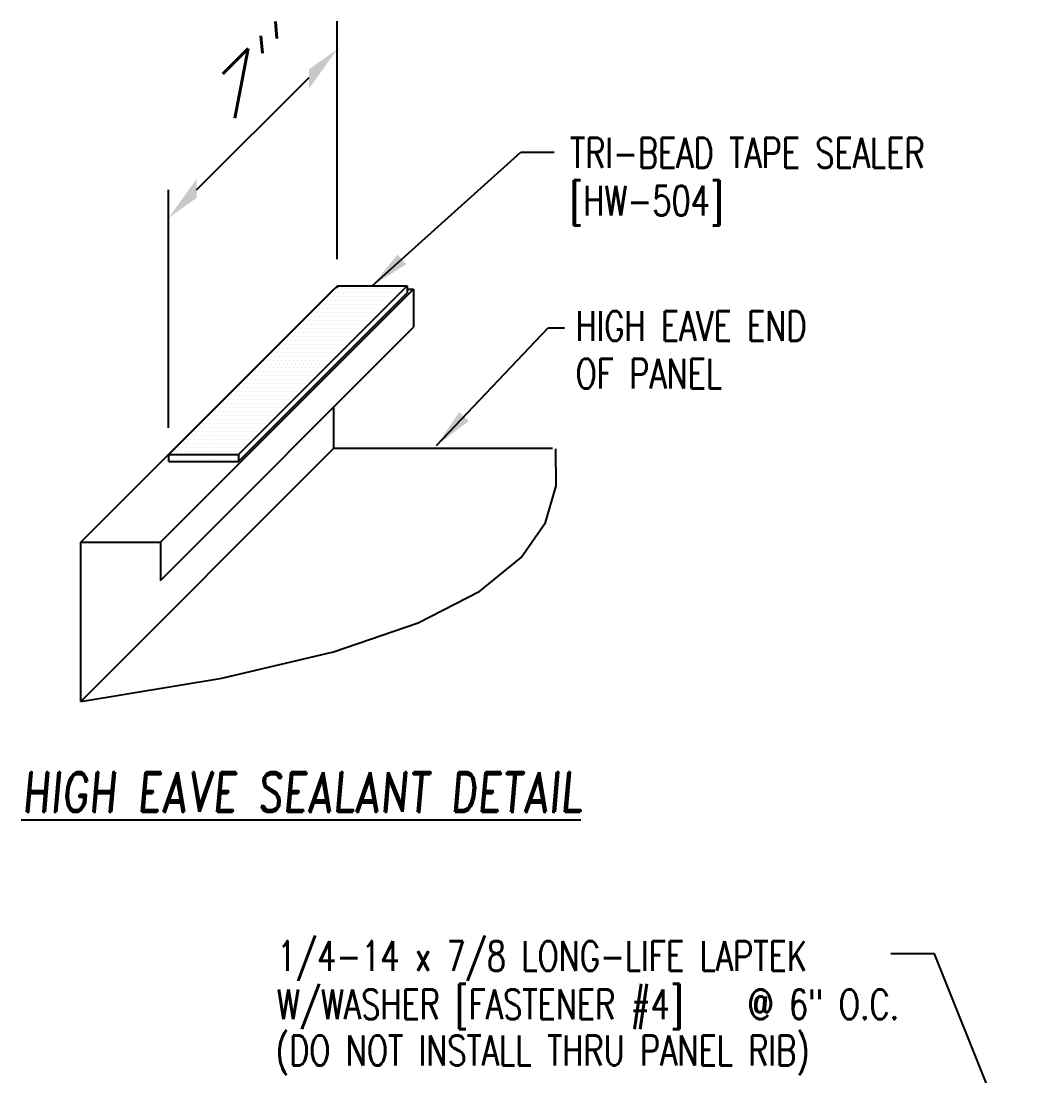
# Model space of a CAD drawing. Header units: inches. Extents: x 7.6 to 44.6, y 5.8 to 47.6.
# Drawn here: x 9.92 to 22.61, y 32.21 to 45.47 of the extents above; entities that cross this region are included whole.
import ezdxf

# ---------------------------------------------------------------- set-up
doc = ezdxf.new("R2010")
doc.units = ezdxf.units.IN
doc.header["$MEASUREMENT"] = 0
for name, color, linetype in [('DIM', 2, 'Continuous'), ('FASTENER', 9, 'Continuous'), ('LABEL', 6, 'Continuous'), ('PANEL', 11, 'Continuous'), ('TAPE', 8, 'Continuous'), ('TEXT', 2, 'Continuous')]:
    doc.layers.add(name, color=color, linetype=linetype)
doc.styles.add('ROMAND', font='romand', dxfattribs={"height": 0.075})
doc.styles.add('ROMANS', font='ROMANS.SHX', dxfattribs={"width": 0.75})
doc.styles.add('TEXT', font='SIMPLEX', dxfattribs={"width": 0.75, "height": 6})
doc.styles.add('TEXT1', font='ROMANS.shx', dxfattribs={"width": 0.75, "height": 0.375})
doc.dimstyles.new('DETAIL$7', dxfattribs={"dimscale": 4, "dimtxt": 6, "dimasz": 0.125, "dimexe": 0.0625, "dimexo": 0.125, "dimgap": 0.0625, "dimtad": 1, "dimdec": 5, "dimzin": 3, "dimdsep": 46, "dimlunit": 4, "dimtxsty": 'TEXT', "dimblk": 'ARCHTICK', "dimcen": 0.0625, "dimclrd": 7, "dimclre": 7, "dimclrt": 2, "dimadec": 0, "dimazin": 0, "dimtfac": 0.666667, "dimtdec": 5, "dimtmove": 0, "dimatfit": 3, "dimfxl": 0, "dimfrac": 2, "dimtolj": 1, "dimtzin": 3, "dimarcsym": 0})

# ---------------------------------------------------------------- blocks, each defined once
blk = doc.blocks.new('FD-F4')
at = {"layer": 'TEXT', "style": 'TEXT1', "width": 0.75}
for s, p in [('1/4-14 x 7/8 LONG-LIFE LAPTEK', (0.0047, -0.0408)), ('W/WASHER [FASTENER #4]', (0.0047, -0.1926))]:
    blk.add_text(s, height=0.09375, dxfattribs=at).set_placement(p)
blk.add_attdef('(QUANTITY)', (1.4847, -0.1926), '', height=0.0938, dxfattribs=at)
at = {"layer": 'TEXT', "style": 'TEXT1', "flags": 1}
for tag, p in [('Color', (0.0624, -0.4349)), ('Calc', (0.0624, -0.4349)), ('Opt1', (0.0624, -0.4349)), ('Opt2', (0.0624, -0.4349)), ('Opt3', (0.0624, -0.4349)), ('Description', (0.0624, -0.4349)), ('Multiple', (0.0624, -0.4349)), ('Part', (0.0624, -0.4349)), ('Spare1', (0.0624, -0.6224)), ('Spare2', (0.0624, -0.6224)), ('Spare3', (0.0624, -0.6224)), ('Spare4', (0.0624, -0.6224)), ('Spare5', (0.0624, -0.6224)), ('Spare6', (0.0624, -0.6224)), ('Spare7', (0.0624, -0.6224)), ('Spare8', (0.0624, -0.6224)), ('Spare9', (0.0624, -0.6224)), ('Spare10', (0.0624, -0.6224))]:
    blk.add_attdef(tag, p, '', height=0.0938, dxfattribs=at)
blk = doc.blocks.new('*X18')
at = {"color": 0}
for p, q in [((73.8, 86.5), (73.8, 86.5)), ((73.85, 86.5), (73.85, 86.5)), ((73.9, 86.5), (73.9, 86.5)), ((73.95, 86.5), (73.95, 86.5)), ((74, 86.5), (74, 86.5)), ((74.05, 86.5), (74.05, 86.5)), ((74.1, 86.5), (74.1, 86.5)), ((74.15, 86.5), (74.15, 86.5)), ((74.2, 86.5), (74.2, 86.5)), ((74.25, 86.5), (74.25, 86.5)), ((74.3, 86.5), (74.3, 86.5)), ((74.35, 86.5), (74.35, 86.5)), ((74.4, 86.5), (74.4, 86.5)), ((74.45, 86.5), (74.45, 86.5)), ((74.5, 86.5), (74.5, 86.5)), ((74.55, 86.5), (74.55, 86.5)), ((74.6, 86.5), (74.6, 86.5)), ((73.625, 86.35), (73.625, 86.35)), ((73.675, 86.35), (73.675, 86.35)), ((73.7, 86.4), (73.7, 86.4)), ((73.725, 86.45), (73.725, 86.45)), ((73.725, 86.35), (73.725, 86.35)), ((73.75, 86.4), (73.75, 86.4)), ((73.775, 86.45), (73.775, 86.45)), ((73.775, 86.35), (73.775, 86.35)), ((73.8, 86.4), (73.8, 86.4)), ((73.825, 86.45), (73.825, 86.45)), ((73.825, 86.35), (73.825, 86.35)), ((73.85, 86.4), (73.85, 86.4)), ((73.875, 86.45), (73.875, 86.45)), ((73.875, 86.35), (73.875, 86.35)), ((73.9, 86.4), (73.9, 86.4)), ((73.925, 86.45), (73.925, 86.45)), ((73.925, 86.35), (73.925, 86.35)), ((73.95, 86.4), (73.95, 86.4)), ((73.975, 86.45), (73.975, 86.45)), ((73.975, 86.35), (73.975, 86.35)), ((74, 86.4), (74, 86.4)), ((74.025, 86.45), (74.025, 86.45)), ((74.025, 86.35), (74.025, 86.35)), ((74.05, 86.4), (74.05, 86.4)), ((74.075, 86.45), (74.075, 86.45)), ((74.075, 86.35), (74.075, 86.35)), ((74.1, 86.4), (74.1, 86.4)), ((74.125, 86.45), (74.125, 86.45)), ((74.125, 86.35), (74.125, 86.35)), ((74.15, 86.4), (74.15, 86.4)), ((74.175, 86.45), (74.175, 86.45)), ((74.175, 86.35), (74.175, 86.35)), ((74.2, 86.4), (74.2, 86.4)), ((74.225, 86.45), (74.225, 86.45)), ((74.225, 86.35), (74.225, 86.35)), ((74.25, 86.4), (74.25, 86.4)), ((74.275, 86.45), (74.275, 86.45)), ((74.275, 86.35), (74.275, 86.35)), ((74.3, 86.4), (74.3, 86.4)), ((74.325, 86.45), (74.325, 86.45)), ((74.325, 86.35), (74.325, 86.35)), ((74.35, 86.4), (74.35, 86.4)), ((74.375, 86.45), (74.375, 86.45)), ((74.375, 86.35), (74.375, 86.35)), ((74.4, 86.4), (74.4, 86.4)), ((74.425, 86.45), (74.425, 86.45)), ((74.425, 86.35), (74.425, 86.35)), ((74.45, 86.4), (74.45, 86.4)), ((74.475, 86.45), (74.475, 86.45)), ((74.475, 86.35), (74.475, 86.35)), ((74.5, 86.4), (74.5, 86.4)), ((74.525, 86.45), (74.525, 86.45)), ((74.525, 86.35), (74.525, 86.35)), ((74.55, 86.4), (74.55, 86.4)), ((74.575, 86.45), (74.575, 86.45)), ((74.575, 86.35), (74.575, 86.35)), ((74.6, 86.4), (74.6, 86.4)), ((74.625, 86.45), (74.625, 86.45)), ((74.675, 86.45), (74.675, 86.45)), ((73.5, 86.2), (73.5, 86.2)), ((73.525, 86.25), (73.525, 86.25)), ((73.55, 86.2), (73.55, 86.2)), ((73.575, 86.25), (73.575, 86.25)), ((73.6, 86.3), (73.6, 86.3)), ((73.6, 86.2), (73.6, 86.2)), ((73.625, 86.25), (73.625, 86.25)), ((73.65, 86.3), (73.65, 86.3)), ((73.65, 86.2), (73.65, 86.2)), ((73.675, 86.25), (73.675, 86.25)), ((73.7, 86.3), (73.7, 86.3)), ((73.7, 86.2), (73.7, 86.2)), ((73.725, 86.25), (73.725, 86.25)), ((73.75, 86.3), (73.75, 86.3)), ((73.75, 86.2), (73.75, 86.2)), ((73.775, 86.25), (73.775, 86.25)), ((73.8, 86.3), (73.8, 86.3)), ((73.8, 86.2), (73.8, 86.2)), ((73.825, 86.25), (73.825, 86.25)), ((73.85, 86.3), (73.85, 86.3)), ((73.85, 86.2), (73.85, 86.2)), ((73.875, 86.25), (73.875, 86.25)), ((73.9, 86.3), (73.9, 86.3)), ((73.9, 86.2), (73.9, 86.2)), ((73.925, 86.25), (73.925, 86.25)), ((73.95, 86.3), (73.95, 86.3)), ((73.95, 86.2), (73.95, 86.2)), ((73.975, 86.25), (73.975, 86.25)), ((74, 86.3), (74, 86.3)), ((74, 86.2), (74, 86.2)), ((74.025, 86.25), (74.025, 86.25)), ((74.05, 86.3), (74.05, 86.3)), ((74.05, 86.2), (74.05, 86.2)), ((74.075, 86.25), (74.075, 86.25)), ((74.1, 86.3), (74.1, 86.3)), ((74.1, 86.2), (74.1, 86.2)), ((74.125, 86.25), (74.125, 86.25)), ((74.15, 86.3), (74.15, 86.3)), ((74.15, 86.2), (74.15, 86.2)), ((74.175, 86.25), (74.175, 86.25)), ((74.2, 86.3), (74.2, 86.3)), ((74.2, 86.2), (74.2, 86.2)), ((74.225, 86.25), (74.225, 86.25)), ((74.25, 86.3), (74.25, 86.3)), ((74.25, 86.2), (74.25, 86.2)), ((74.275, 86.25), (74.275, 86.25)), ((74.3, 86.3), (74.3, 86.3)), ((74.3, 86.2), (74.3, 86.2)), ((74.325, 86.25), (74.325, 86.25)), ((74.35, 86.3), (74.35, 86.3)), ((74.35, 86.2), (74.35, 86.2)), ((74.375, 86.25), (74.375, 86.25)), ((74.4, 86.3), (74.4, 86.3)), ((74.4, 86.2), (74.4, 86.2)), ((74.425, 86.25), (74.425, 86.25)), ((74.45, 86.3), (74.45, 86.3)), ((74.475, 86.25), (74.475, 86.25)), ((74.5, 86.3), (74.5, 86.3)), ((73.4, 86.1), (73.4, 86.1)), ((73.425, 86.15), (73.425, 86.15)), ((73.45, 86.1), (73.45, 86.1)), ((73.475, 86.15), (73.475, 86.15)), ((73.5, 86.1), (73.5, 86.1)), ((73.525, 86.15), (73.525, 86.15)), ((73.55, 86.1), (73.55, 86.1)), ((73.575, 86.15), (73.575, 86.15)), ((73.6, 86.1), (73.6, 86.1)), ((73.625, 86.15), (73.625, 86.15)), ((73.65, 86.1), (73.65, 86.1)), ((73.675, 86.15), (73.675, 86.15)), ((73.7, 86.1), (73.7, 86.1)), ((73.725, 86.15), (73.725, 86.15)), ((73.75, 86.1), (73.75, 86.1)), ((73.775, 86.15), (73.775, 86.15)), ((73.8, 86.1), (73.8, 86.1)), ((73.825, 86.15), (73.825, 86.15)), ((73.85, 86.1), (73.85, 86.1)), ((73.875, 86.15), (73.875, 86.15)), ((73.9, 86.1), (73.9, 86.1)), ((73.925, 86.15), (73.925, 86.15)), ((73.95, 86.1), (73.95, 86.1)), ((73.975, 86.15), (73.975, 86.15)), ((74, 86.1), (74, 86.1)), ((74.025, 86.15), (74.025, 86.15)), ((74.05, 86.1), (74.05, 86.1)), ((74.075, 86.15), (74.075, 86.15)), ((74.1, 86.1), (74.1, 86.1)), ((74.125, 86.15), (74.125, 86.15)), ((74.15, 86.1), (74.15, 86.1)), ((74.175, 86.15), (74.175, 86.15)), ((74.2, 86.1), (74.2, 86.1)), ((74.225, 86.15), (74.225, 86.15)), ((74.25, 86.1), (74.25, 86.1)), ((74.275, 86.15), (74.275, 86.15)), ((74.3, 86.1), (74.3, 86.1)), ((74.325, 86.15), (74.325, 86.15)), ((74.375, 86.15), (74.375, 86.15)), ((73.225, 85.95), (73.225, 85.95)), ((73.275, 85.95), (73.275, 85.95)), ((73.3, 86), (73.3, 86)), ((73.325, 86.05), (73.325, 86.05)), ((73.325, 85.95), (73.325, 85.95)), ((73.35, 86), (73.35, 86)), ((73.375, 86.05), (73.375, 86.05)), ((73.375, 85.95), (73.375, 85.95)), ((73.4, 86), (73.4, 86)), ((73.425, 86.05), (73.425, 86.05)), ((73.425, 85.95), (73.425, 85.95)), ((73.45, 86), (73.45, 86)), ((73.475, 86.05), (73.475, 86.05)), ((73.475, 85.95), (73.475, 85.95)), ((73.5, 86), (73.5, 86)), ((73.525, 86.05), (73.525, 86.05)), ((73.525, 85.95), (73.525, 85.95)), ((73.55, 86), (73.55, 86)), ((73.575, 86.05), (73.575, 86.05)), ((73.575, 85.95), (73.575, 85.95)), ((73.6, 86), (73.6, 86)), ((73.625, 86.05), (73.625, 86.05)), ((73.625, 85.95), (73.625, 85.95)), ((73.65, 86), (73.65, 86)), ((73.675, 86.05), (73.675, 86.05)), ((73.675, 85.95), (73.675, 85.95)), ((73.7, 86), (73.7, 86)), ((73.725, 86.05), (73.725, 86.05)), ((73.725, 85.95), (73.725, 85.95)), ((73.75, 86), (73.75, 86)), ((73.775, 86.05), (73.775, 86.05)), ((73.775, 85.95), (73.775, 85.95)), ((73.8, 86), (73.8, 86)), ((73.825, 86.05), (73.825, 86.05)), ((73.825, 85.95), (73.825, 85.95)), ((73.85, 86), (73.85, 86)), ((73.875, 86.05), (73.875, 86.05)), ((73.875, 85.95), (73.875, 85.95)), ((73.9, 86), (73.9, 86)), ((73.925, 86.05), (73.925, 86.05)), ((73.925, 85.95), (73.925, 85.95)), ((73.95, 86), (73.95, 86)), ((73.975, 86.05), (73.975, 86.05)), ((73.975, 85.95), (73.975, 85.95)), ((74, 86), (74, 86)), ((74.025, 86.05), (74.025, 86.05)), ((74.025, 85.95), (74.025, 85.95)), ((74.05, 86), (74.05, 86)), ((74.075, 86.05), (74.075, 86.05)), ((74.075, 85.95), (74.075, 85.95)), ((74.1, 86), (74.1, 86)), ((74.125, 86.05), (74.125, 86.05)), ((74.125, 85.95), (74.125, 85.95)), ((74.15, 86), (74.15, 86)), ((74.175, 86.05), (74.175, 86.05)), ((74.175, 85.95), (74.175, 85.95)), ((74.2, 86), (74.2, 86)), ((74.225, 86.05), (74.225, 86.05)), ((74.275, 86.05), (74.275, 86.05)), ((73.1, 85.8), (73.1, 85.8)), ((73.125, 85.85), (73.125, 85.85)), ((73.15, 85.8), (73.15, 85.8)), ((73.175, 85.85), (73.175, 85.85)), ((73.2, 85.9), (73.2, 85.9)), ((73.2, 85.8), (73.2, 85.8)), ((73.225, 85.85), (73.225, 85.85)), ((73.25, 85.9), (73.25, 85.9)), ((73.25, 85.8), (73.25, 85.8)), ((73.275, 85.85), (73.275, 85.85)), ((73.3, 85.9), (73.3, 85.9)), ((73.3, 85.8), (73.3, 85.8)), ((73.325, 85.85), (73.325, 85.85)), ((73.35, 85.9), (73.35, 85.9)), ((73.35, 85.8), (73.35, 85.8)), ((73.375, 85.85), (73.375, 85.85)), ((73.4, 85.9), (73.4, 85.9)), ((73.4, 85.8), (73.4, 85.8)), ((73.425, 85.85), (73.425, 85.85)), ((73.45, 85.9), (73.45, 85.9)), ((73.45, 85.8), (73.45, 85.8)), ((73.475, 85.85), (73.475, 85.85)), ((73.5, 85.9), (73.5, 85.9)), ((73.5, 85.8), (73.5, 85.8)), ((73.525, 85.85), (73.525, 85.85)), ((73.55, 85.9), (73.55, 85.9)), ((73.55, 85.8), (73.55, 85.8)), ((73.575, 85.85), (73.575, 85.85)), ((73.6, 85.9), (73.6, 85.9)), ((73.6, 85.8), (73.6, 85.8)), ((73.625, 85.85), (73.625, 85.85)), ((73.65, 85.9), (73.65, 85.9)), ((73.65, 85.8), (73.65, 85.8)), ((73.675, 85.85), (73.675, 85.85)), ((73.7, 85.9), (73.7, 85.9)), ((73.7, 85.8), (73.7, 85.8)), ((73.725, 85.85), (73.725, 85.85)), ((73.75, 85.9), (73.75, 85.9)), ((73.75, 85.8), (73.75, 85.8)), ((73.775, 85.85), (73.775, 85.85)), ((73.8, 85.9), (73.8, 85.9)), ((73.8, 85.8), (73.8, 85.8)), ((73.825, 85.85), (73.825, 85.85)), ((73.85, 85.9), (73.85, 85.9)), ((73.85, 85.8), (73.85, 85.8)), ((73.875, 85.85), (73.875, 85.85)), ((73.9, 85.9), (73.9, 85.9)), ((73.9, 85.8), (73.9, 85.8)), ((73.925, 85.85), (73.925, 85.85)), ((73.95, 85.9), (73.95, 85.9)), ((73.95, 85.8), (73.95, 85.8)), ((73.975, 85.85), (73.975, 85.85)), ((74, 85.9), (74, 85.9)), ((74, 85.8), (74, 85.8)), ((74.025, 85.85), (74.025, 85.85)), ((74.05, 85.9), (74.05, 85.9)), ((74.075, 85.85), (74.075, 85.85)), ((74.1, 85.9), (74.1, 85.9)), ((73, 85.7), (73, 85.7)), ((73.025, 85.75), (73.025, 85.75)), ((73.05, 85.7), (73.05, 85.7)), ((73.075, 85.75), (73.075, 85.75)), ((73.1, 85.7), (73.1, 85.7)), ((73.125, 85.75), (73.125, 85.75)), ((73.15, 85.7), (73.15, 85.7)), ((73.175, 85.75), (73.175, 85.75)), ((73.2, 85.7), (73.2, 85.7)), ((73.225, 85.75), (73.225, 85.75)), ((73.25, 85.7), (73.25, 85.7)), ((73.275, 85.75), (73.275, 85.75)), ((73.3, 85.7), (73.3, 85.7)), ((73.325, 85.75), (73.325, 85.75)), ((73.35, 85.7), (73.35, 85.7)), ((73.375, 85.75), (73.375, 85.75)), ((73.4, 85.7), (73.4, 85.7)), ((73.425, 85.75), (73.425, 85.75)), ((73.45, 85.7), (73.45, 85.7)), ((73.475, 85.75), (73.475, 85.75)), ((73.5, 85.7), (73.5, 85.7)), ((73.525, 85.75), (73.525, 85.75)), ((73.55, 85.7), (73.55, 85.7)), ((73.575, 85.75), (73.575, 85.75)), ((73.6, 85.7), (73.6, 85.7)), ((73.625, 85.75), (73.625, 85.75)), ((73.65, 85.7), (73.65, 85.7)), ((73.675, 85.75), (73.675, 85.75)), ((73.7, 85.7), (73.7, 85.7)), ((73.725, 85.75), (73.725, 85.75)), ((73.75, 85.7), (73.75, 85.7)), ((73.775, 85.75), (73.775, 85.75)), ((73.8, 85.7), (73.8, 85.7)), ((73.825, 85.75), (73.825, 85.75)), ((73.85, 85.7), (73.85, 85.7)), ((73.875, 85.75), (73.875, 85.75)), ((73.9, 85.7), (73.9, 85.7)), ((73.925, 85.75), (73.925, 85.75)), ((73.975, 85.75), (73.975, 85.75)), ((72.825, 85.55), (72.825, 85.55)), ((72.875, 85.55), (72.875, 85.55)), ((72.9, 85.6), (72.9, 85.6)), ((72.925, 85.65), (72.925, 85.65)), ((72.925, 85.55), (72.925, 85.55)), ((72.95, 85.6), (72.95, 85.6)), ((72.975, 85.65), (72.975, 85.65)), ((72.975, 85.55), (72.975, 85.55)), ((73, 85.6), (73, 85.6)), ((73.025, 85.65), (73.025, 85.65)), ((73.025, 85.55), (73.025, 85.55)), ((73.05, 85.6), (73.05, 85.6)), ((73.075, 85.65), (73.075, 85.65)), ((73.075, 85.55), (73.075, 85.55)), ((73.1, 85.6), (73.1, 85.6)), ((73.125, 85.65), (73.125, 85.65)), ((73.125, 85.55), (73.125, 85.55)), ((73.15, 85.6), (73.15, 85.6)), ((73.175, 85.65), (73.175, 85.65)), ((73.175, 85.55), (73.175, 85.55)), ((73.2, 85.6), (73.2, 85.6)), ((73.225, 85.65), (73.225, 85.65)), ((73.225, 85.55), (73.225, 85.55)), ((73.25, 85.6), (73.25, 85.6)), ((73.275, 85.65), (73.275, 85.65)), ((73.275, 85.55), (73.275, 85.55)), ((73.3, 85.6), (73.3, 85.6)), ((73.325, 85.65), (73.325, 85.65)), ((73.325, 85.55), (73.325, 85.55)), ((73.35, 85.6), (73.35, 85.6)), ((73.375, 85.65), (73.375, 85.65)), ((73.375, 85.55), (73.375, 85.55)), ((73.4, 85.6), (73.4, 85.6)), ((73.425, 85.65), (73.425, 85.65)), ((73.425, 85.55), (73.425, 85.55)), ((73.45, 85.6), (73.45, 85.6)), ((73.475, 85.65), (73.475, 85.65)), ((73.475, 85.55), (73.475, 85.55)), ((73.5, 85.6), (73.5, 85.6)), ((73.525, 85.65), (73.525, 85.65)), ((73.525, 85.55), (73.525, 85.55)), ((73.55, 85.6), (73.55, 85.6)), ((73.575, 85.65), (73.575, 85.65)), ((73.575, 85.55), (73.575, 85.55)), ((73.6, 85.6), (73.6, 85.6)), ((73.625, 85.65), (73.625, 85.65)), ((73.625, 85.55), (73.625, 85.55)), ((73.65, 85.6), (73.65, 85.6)), ((73.675, 85.65), (73.675, 85.65)), ((73.675, 85.55), (73.675, 85.55)), ((73.7, 85.6), (73.7, 85.6)), ((73.725, 85.65), (73.725, 85.65)), ((73.725, 85.55), (73.725, 85.55)), ((73.75, 85.6), (73.75, 85.6)), ((73.775, 85.65), (73.775, 85.65)), ((73.775, 85.55), (73.775, 85.55)), ((73.8, 85.6), (73.8, 85.6)), ((73.825, 85.65), (73.825, 85.65)), ((73.875, 85.65), (73.875, 85.65)), ((72.7, 85.4), (72.7, 85.4)), ((72.725, 85.45), (72.725, 85.45)), ((72.75, 85.4), (72.75, 85.4)), ((72.775, 85.45), (72.775, 85.45)), ((72.8, 85.5), (72.8, 85.5)), ((72.8, 85.4), (72.8, 85.4)), ((72.825, 85.45), (72.825, 85.45)), ((72.85, 85.5), (72.85, 85.5)), ((72.85, 85.4), (72.85, 85.4)), ((72.875, 85.45), (72.875, 85.45)), ((72.9, 85.5), (72.9, 85.5)), ((72.9, 85.4), (72.9, 85.4)), ((72.925, 85.45), (72.925, 85.45)), ((72.95, 85.5), (72.95, 85.5)), ((72.95, 85.4), (72.95, 85.4)), ((72.975, 85.45), (72.975, 85.45)), ((73, 85.5), (73, 85.5)), ((73, 85.4), (73, 85.4)), ((73.025, 85.45), (73.025, 85.45)), ((73.05, 85.5), (73.05, 85.5)), ((73.05, 85.4), (73.05, 85.4)), ((73.075, 85.45), (73.075, 85.45)), ((73.1, 85.5), (73.1, 85.5)), ((73.1, 85.4), (73.1, 85.4)), ((73.125, 85.45), (73.125, 85.45)), ((73.15, 85.5), (73.15, 85.5)), ((73.15, 85.4), (73.15, 85.4)), ((73.175, 85.45), (73.175, 85.45)), ((73.2, 85.5), (73.2, 85.5)), ((73.2, 85.4), (73.2, 85.4)), ((73.225, 85.45), (73.225, 85.45)), ((73.25, 85.5), (73.25, 85.5)), ((73.25, 85.4), (73.25, 85.4)), ((73.275, 85.45), (73.275, 85.45)), ((73.3, 85.5), (73.3, 85.5)), ((73.3, 85.4), (73.3, 85.4)), ((73.325, 85.45), (73.325, 85.45)), ((73.35, 85.5), (73.35, 85.5)), ((73.35, 85.4), (73.35, 85.4)), ((73.375, 85.45), (73.375, 85.45)), ((73.4, 85.5), (73.4, 85.5)), ((73.4, 85.4), (73.4, 85.4)), ((73.425, 85.45), (73.425, 85.45)), ((73.45, 85.5), (73.45, 85.5)), ((73.45, 85.4), (73.45, 85.4)), ((73.475, 85.45), (73.475, 85.45)), ((73.5, 85.5), (73.5, 85.5)), ((73.5, 85.4), (73.5, 85.4)), ((73.525, 85.45), (73.525, 85.45)), ((73.55, 85.5), (73.55, 85.5)), ((73.55, 85.4), (73.55, 85.4)), ((73.575, 85.45), (73.575, 85.45)), ((73.6, 85.5), (73.6, 85.5)), ((73.6, 85.4), (73.6, 85.4)), ((73.625, 85.45), (73.625, 85.45)), ((73.65, 85.5), (73.65, 85.5)), ((73.675, 85.45), (73.675, 85.45)), ((73.7, 85.5), (73.7, 85.5)), ((72.6, 85.3), (72.6, 85.3)), ((72.625, 85.35), (72.625, 85.35)), ((72.65, 85.3), (72.65, 85.3)), ((72.675, 85.35), (72.675, 85.35)), ((72.7, 85.3), (72.7, 85.3)), ((72.725, 85.35), (72.725, 85.35)), ((72.75, 85.3), (72.75, 85.3)), ((72.775, 85.35), (72.775, 85.35)), ((72.8, 85.3), (72.8, 85.3)), ((72.825, 85.35), (72.825, 85.35)), ((72.85, 85.3), (72.85, 85.3)), ((72.875, 85.35), (72.875, 85.35)), ((72.9, 85.3), (72.9, 85.3)), ((72.925, 85.35), (72.925, 85.35)), ((72.95, 85.3), (72.95, 85.3)), ((72.975, 85.35), (72.975, 85.35)), ((73, 85.3), (73, 85.3)), ((73.025, 85.35), (73.025, 85.35)), ((73.05, 85.3), (73.05, 85.3)), ((73.075, 85.35), (73.075, 85.35)), ((73.1, 85.3), (73.1, 85.3)), ((73.125, 85.35), (73.125, 85.35)), ((73.15, 85.3), (73.15, 85.3)), ((73.175, 85.35), (73.175, 85.35)), ((73.2, 85.3), (73.2, 85.3)), ((73.225, 85.35), (73.225, 85.35)), ((73.25, 85.3), (73.25, 85.3)), ((73.275, 85.35), (73.275, 85.35)), ((73.3, 85.3), (73.3, 85.3)), ((73.325, 85.35), (73.325, 85.35)), ((73.35, 85.3), (73.35, 85.3)), ((73.375, 85.35), (73.375, 85.35)), ((73.4, 85.3), (73.4, 85.3)), ((73.425, 85.35), (73.425, 85.35)), ((73.45, 85.3), (73.45, 85.3)), ((73.475, 85.35), (73.475, 85.35)), ((73.5, 85.3), (73.5, 85.3)), ((73.525, 85.35), (73.525, 85.35)), ((73.575, 85.35), (73.575, 85.35)), ((72.425, 85.15), (72.425, 85.15)), ((72.475, 85.15), (72.475, 85.15)), ((72.5, 85.2), (72.5, 85.2)), ((72.525, 85.25), (72.525, 85.25)), ((72.525, 85.15), (72.525, 85.15)), ((72.55, 85.2), (72.55, 85.2)), ((72.575, 85.25), (72.575, 85.25)), ((72.575, 85.15), (72.575, 85.15)), ((72.6, 85.2), (72.6, 85.2)), ((72.625, 85.25), (72.625, 85.25)), ((72.625, 85.15), (72.625, 85.15)), ((72.65, 85.2), (72.65, 85.2)), ((72.675, 85.25), (72.675, 85.25)), ((72.675, 85.15), (72.675, 85.15)), ((72.7, 85.2), (72.7, 85.2)), ((72.725, 85.25), (72.725, 85.25)), ((72.725, 85.15), (72.725, 85.15)), ((72.75, 85.2), (72.75, 85.2)), ((72.775, 85.25), (72.775, 85.25)), ((72.775, 85.15), (72.775, 85.15)), ((72.8, 85.2), (72.8, 85.2)), ((72.825, 85.25), (72.825, 85.25)), ((72.825, 85.15), (72.825, 85.15)), ((72.85, 85.2), (72.85, 85.2)), ((72.875, 85.25), (72.875, 85.25)), ((72.875, 85.15), (72.875, 85.15)), ((72.9, 85.2), (72.9, 85.2)), ((72.925, 85.25), (72.925, 85.25)), ((72.925, 85.15), (72.925, 85.15)), ((72.95, 85.2), (72.95, 85.2)), ((72.975, 85.25), (72.975, 85.25)), ((72.975, 85.15), (72.975, 85.15)), ((73, 85.2), (73, 85.2)), ((73.025, 85.25), (73.025, 85.25)), ((73.025, 85.15), (73.025, 85.15)), ((73.05, 85.2), (73.05, 85.2)), ((73.075, 85.25), (73.075, 85.25)), ((73.075, 85.15), (73.075, 85.15)), ((73.1, 85.2), (73.1, 85.2)), ((73.125, 85.25), (73.125, 85.25)), ((73.125, 85.15), (73.125, 85.15)), ((73.15, 85.2), (73.15, 85.2)), ((73.175, 85.25), (73.175, 85.25)), ((73.175, 85.15), (73.175, 85.15)), ((73.2, 85.2), (73.2, 85.2)), ((73.225, 85.25), (73.225, 85.25)), ((73.225, 85.15), (73.225, 85.15)), ((73.25, 85.2), (73.25, 85.2)), ((73.275, 85.25), (73.275, 85.25)), ((73.275, 85.15), (73.275, 85.15)), ((73.3, 85.2), (73.3, 85.2)), ((73.325, 85.25), (73.325, 85.25)), ((73.325, 85.15), (73.325, 85.15)), ((73.35, 85.2), (73.35, 85.2)), ((73.375, 85.25), (73.375, 85.25)), ((73.375, 85.15), (73.375, 85.15)), ((73.4, 85.2), (73.4, 85.2)), ((73.425, 85.25), (73.425, 85.25)), ((73.475, 85.25), (73.475, 85.25)), ((72.325, 85.05), (72.325, 85.05)), ((72.375, 85.05), (72.375, 85.05)), ((72.4, 85.1), (72.4, 85.1)), ((72.425, 85.05), (72.425, 85.05)), ((72.45, 85.1), (72.45, 85.1)), ((72.475, 85.05), (72.475, 85.05)), ((72.5, 85.1), (72.5, 85.1)), ((72.525, 85.05), (72.525, 85.05)), ((72.55, 85.1), (72.55, 85.1)), ((72.575, 85.05), (72.575, 85.05)), ((72.6, 85.1), (72.6, 85.1)), ((72.625, 85.05), (72.625, 85.05)), ((72.65, 85.1), (72.65, 85.1)), ((72.675, 85.05), (72.675, 85.05)), ((72.7, 85.1), (72.7, 85.1)), ((72.725, 85.05), (72.725, 85.05)), ((72.75, 85.1), (72.75, 85.1)), ((72.775, 85.05), (72.775, 85.05)), ((72.8, 85.1), (72.8, 85.1)), ((72.825, 85.05), (72.825, 85.05)), ((72.85, 85.1), (72.85, 85.1)), ((72.875, 85.05), (72.875, 85.05)), ((72.9, 85.1), (72.9, 85.1)), ((72.925, 85.05), (72.925, 85.05)), ((72.95, 85.1), (72.95, 85.1)), ((72.975, 85.05), (72.975, 85.05)), ((73, 85.1), (73, 85.1)), ((73.025, 85.05), (73.025, 85.05)), ((73.05, 85.1), (73.05, 85.1)), ((73.075, 85.05), (73.075, 85.05)), ((73.1, 85.1), (73.1, 85.1)), ((73.125, 85.05), (73.125, 85.05)), ((73.15, 85.1), (73.15, 85.1)), ((73.175, 85.05), (73.175, 85.05)), ((73.2, 85.1), (73.2, 85.1)), ((73.225, 85.05), (73.225, 85.05)), ((73.25, 85.1), (73.25, 85.1)), ((73.275, 85.05), (73.275, 85.05)), ((73.3, 85.1), (73.3, 85.1)), ((72.2, 84.9), (72.2, 84.9)), ((72.225, 84.95), (72.225, 84.95)), ((72.25, 84.9), (72.25, 84.9)), ((72.275, 84.95), (72.275, 84.95)), ((72.3, 85), (72.3, 85)), ((72.3, 84.9), (72.3, 84.9)), ((72.325, 84.95), (72.325, 84.95)), ((72.35, 85), (72.35, 85)), ((72.35, 84.9), (72.35, 84.9)), ((72.375, 84.95), (72.375, 84.95)), ((72.4, 85), (72.4, 85)), ((72.4, 84.9), (72.4, 84.9)), ((72.425, 84.95), (72.425, 84.95)), ((72.45, 85), (72.45, 85)), ((72.45, 84.9), (72.45, 84.9)), ((72.475, 84.95), (72.475, 84.95)), ((72.5, 85), (72.5, 85)), ((72.5, 84.9), (72.5, 84.9)), ((72.525, 84.95), (72.525, 84.95)), ((72.55, 85), (72.55, 85)), ((72.55, 84.9), (72.55, 84.9)), ((72.575, 84.95), (72.575, 84.95)), ((72.6, 85), (72.6, 85)), ((72.6, 84.9), (72.6, 84.9)), ((72.625, 84.95), (72.625, 84.95)), ((72.65, 85), (72.65, 85)), ((72.65, 84.9), (72.65, 84.9)), ((72.675, 84.95), (72.675, 84.95)), ((72.7, 85), (72.7, 85)), ((72.7, 84.9), (72.7, 84.9)), ((72.725, 84.95), (72.725, 84.95)), ((72.75, 85), (72.75, 85)), ((72.75, 84.9), (72.75, 84.9)), ((72.775, 84.95), (72.775, 84.95)), ((72.8, 85), (72.8, 85)), ((72.8, 84.9), (72.8, 84.9)), ((72.825, 84.95), (72.825, 84.95)), ((72.85, 85), (72.85, 85)), ((72.85, 84.9), (72.85, 84.9)), ((72.875, 84.95), (72.875, 84.95)), ((72.9, 85), (72.9, 85)), ((72.9, 84.9), (72.9, 84.9)), ((72.925, 84.95), (72.925, 84.95)), ((72.95, 85), (72.95, 85)), ((72.95, 84.9), (72.95, 84.9)), ((72.975, 84.95), (72.975, 84.95)), ((73, 85), (73, 85)), ((73, 84.9), (73, 84.9)), ((73.025, 84.95), (73.025, 84.95)), ((73.05, 85), (73.05, 85)), ((73.05, 84.9), (73.05, 84.9)), ((73.075, 84.95), (73.075, 84.95)), ((73.1, 85), (73.1, 85)), ((73.1, 84.9), (73.1, 84.9)), ((73.125, 84.95), (73.125, 84.95)), ((73.15, 85), (73.15, 85)), ((73.175, 84.95), (73.175, 84.95)), ((73.2, 85), (73.2, 85)), ((72.025, 84.75), (72.025, 84.75)), ((72.075, 84.75), (72.075, 84.75)), ((72.1, 84.8), (72.1, 84.8)), ((72.125, 84.85), (72.125, 84.85)), ((72.125, 84.75), (72.125, 84.75)), ((72.15, 84.8), (72.15, 84.8)), ((72.175, 84.85), (72.175, 84.85)), ((72.175, 84.75), (72.175, 84.75)), ((72.2, 84.8), (72.2, 84.8)), ((72.225, 84.85), (72.225, 84.85)), ((72.225, 84.75), (72.225, 84.75)), ((72.25, 84.8), (72.25, 84.8)), ((72.275, 84.85), (72.275, 84.85)), ((72.275, 84.75), (72.275, 84.75)), ((72.3, 84.8), (72.3, 84.8)), ((72.325, 84.85), (72.325, 84.85)), ((72.325, 84.75), (72.325, 84.75)), ((72.35, 84.8), (72.35, 84.8)), ((72.375, 84.85), (72.375, 84.85)), ((72.375, 84.75), (72.375, 84.75)), ((72.4, 84.8), (72.4, 84.8)), ((72.425, 84.85), (72.425, 84.85)), ((72.425, 84.75), (72.425, 84.75)), ((72.45, 84.8), (72.45, 84.8)), ((72.475, 84.85), (72.475, 84.85)), ((72.475, 84.75), (72.475, 84.75)), ((72.5, 84.8), (72.5, 84.8)), ((72.525, 84.85), (72.525, 84.85)), ((72.525, 84.75), (72.525, 84.75)), ((72.55, 84.8), (72.55, 84.8)), ((72.575, 84.85), (72.575, 84.85)), ((72.575, 84.75), (72.575, 84.75)), ((72.6, 84.8), (72.6, 84.8)), ((72.625, 84.85), (72.625, 84.85)), ((72.625, 84.75), (72.625, 84.75)), ((72.65, 84.8), (72.65, 84.8)), ((72.675, 84.85), (72.675, 84.85)), ((72.675, 84.75), (72.675, 84.75)), ((72.7, 84.8), (72.7, 84.8)), ((72.725, 84.85), (72.725, 84.85)), ((72.725, 84.75), (72.725, 84.75)), ((72.75, 84.8), (72.75, 84.8)), ((72.775, 84.85), (72.775, 84.85)), ((72.775, 84.75), (72.775, 84.75)), ((72.8, 84.8), (72.8, 84.8)), ((72.825, 84.85), (72.825, 84.85)), ((72.825, 84.75), (72.825, 84.75)), ((72.85, 84.8), (72.85, 84.8)), ((72.875, 84.85), (72.875, 84.85)), ((72.875, 84.75), (72.875, 84.75)), ((72.9, 84.8), (72.9, 84.8)), ((72.925, 84.85), (72.925, 84.85)), ((72.925, 84.75), (72.925, 84.75)), ((72.95, 84.8), (72.95, 84.8)), ((72.975, 84.85), (72.975, 84.85)), ((72.975, 84.75), (72.975, 84.75)), ((73, 84.8), (73, 84.8)), ((73.025, 84.85), (73.025, 84.85)), ((73.075, 84.85), (73.075, 84.85)), ((71.925, 84.65), (71.925, 84.65)), ((71.975, 84.65), (71.975, 84.65)), ((72, 84.7), (72, 84.7)), ((72.025, 84.65), (72.025, 84.65)), ((72.05, 84.7), (72.05, 84.7)), ((72.075, 84.65), (72.075, 84.65)), ((72.1, 84.7), (72.1, 84.7)), ((72.125, 84.65), (72.125, 84.65)), ((72.15, 84.7), (72.15, 84.7)), ((72.175, 84.65), (72.175, 84.65)), ((72.2, 84.7), (72.2, 84.7)), ((72.225, 84.65), (72.225, 84.65)), ((72.25, 84.7), (72.25, 84.7)), ((72.275, 84.65), (72.275, 84.65)), ((72.3, 84.7), (72.3, 84.7)), ((72.325, 84.65), (72.325, 84.65)), ((72.35, 84.7), (72.35, 84.7)), ((72.375, 84.65), (72.375, 84.65)), ((72.4, 84.7), (72.4, 84.7)), ((72.425, 84.65), (72.425, 84.65)), ((72.45, 84.7), (72.45, 84.7)), ((72.475, 84.65), (72.475, 84.65)), ((72.5, 84.7), (72.5, 84.7)), ((72.525, 84.65), (72.525, 84.65)), ((72.55, 84.7), (72.55, 84.7)), ((72.575, 84.65), (72.575, 84.65)), ((72.6, 84.7), (72.6, 84.7)), ((72.625, 84.65), (72.625, 84.65)), ((72.65, 84.7), (72.65, 84.7)), ((72.675, 84.65), (72.675, 84.65)), ((72.7, 84.7), (72.7, 84.7)), ((72.725, 84.65), (72.725, 84.65)), ((72.75, 84.7), (72.75, 84.7)), ((72.775, 84.65), (72.775, 84.65)), ((72.8, 84.7), (72.8, 84.7)), ((72.825, 84.65), (72.825, 84.65)), ((72.85, 84.7), (72.85, 84.7)), ((72.875, 84.65), (72.875, 84.65)), ((72.9, 84.7), (72.9, 84.7)), ((71.8, 84.5), (71.8, 84.5)), ((71.825, 84.55), (71.825, 84.55)), ((71.85, 84.5), (71.85, 84.5)), ((71.875, 84.55), (71.875, 84.55)), ((71.9, 84.6), (71.9, 84.6)), ((71.9, 84.5), (71.9, 84.5)), ((71.925, 84.55), (71.925, 84.55)), ((71.95, 84.6), (71.95, 84.6)), ((71.95, 84.5), (71.95, 84.5)), ((71.975, 84.55), (71.975, 84.55)), ((72, 84.6), (72, 84.6)), ((72, 84.5), (72, 84.5)), ((72.025, 84.55), (72.025, 84.55)), ((72.05, 84.6), (72.05, 84.6)), ((72.05, 84.5), (72.05, 84.5)), ((72.075, 84.55), (72.075, 84.55)), ((72.1, 84.6), (72.1, 84.6)), ((72.1, 84.5), (72.1, 84.5)), ((72.125, 84.55), (72.125, 84.55)), ((72.15, 84.6), (72.15, 84.6)), ((72.15, 84.5), (72.15, 84.5)), ((72.175, 84.55), (72.175, 84.55)), ((72.2, 84.6), (72.2, 84.6)), ((72.2, 84.5), (72.2, 84.5)), ((72.225, 84.55), (72.225, 84.55)), ((72.25, 84.6), (72.25, 84.6)), ((72.25, 84.5), (72.25, 84.5)), ((72.275, 84.55), (72.275, 84.55)), ((72.3, 84.6), (72.3, 84.6)), ((72.3, 84.5), (72.3, 84.5)), ((72.325, 84.55), (72.325, 84.55)), ((72.35, 84.6), (72.35, 84.6)), ((72.35, 84.5), (72.35, 84.5)), ((72.375, 84.55), (72.375, 84.55)), ((72.4, 84.6), (72.4, 84.6)), ((72.4, 84.5), (72.4, 84.5)), ((72.425, 84.55), (72.425, 84.55)), ((72.45, 84.6), (72.45, 84.6)), ((72.45, 84.5), (72.45, 84.5)), ((72.475, 84.55), (72.475, 84.55)), ((72.5, 84.6), (72.5, 84.6)), ((72.5, 84.5), (72.5, 84.5)), ((72.525, 84.55), (72.525, 84.55)), ((72.55, 84.6), (72.55, 84.6)), ((72.55, 84.5), (72.55, 84.5)), ((72.575, 84.55), (72.575, 84.55)), ((72.6, 84.6), (72.6, 84.6)), ((72.6, 84.5), (72.6, 84.5)), ((72.625, 84.55), (72.625, 84.55)), ((72.65, 84.6), (72.65, 84.6)), ((72.65, 84.5), (72.65, 84.5)), ((72.675, 84.55), (72.675, 84.55)), ((72.7, 84.6), (72.7, 84.6)), ((72.7, 84.5), (72.7, 84.5)), ((72.725, 84.55), (72.725, 84.55)), ((72.75, 84.6), (72.75, 84.6)), ((72.775, 84.55), (72.775, 84.55)), ((72.8, 84.6), (72.8, 84.6)), ((71.7, 84.4), (71.7, 84.4)), ((71.725, 84.45), (71.725, 84.45)), ((71.725, 84.35), (71.725, 84.35)), ((71.75, 84.4), (71.75, 84.4)), ((71.775, 84.45), (71.775, 84.45)), ((71.775, 84.35), (71.775, 84.35)), ((71.8, 84.4), (71.8, 84.4)), ((71.825, 84.45), (71.825, 84.45)), ((71.825, 84.35), (71.825, 84.35)), ((71.85, 84.4), (71.85, 84.4)), ((71.875, 84.45), (71.875, 84.45)), ((71.875, 84.35), (71.875, 84.35)), ((71.9, 84.4), (71.9, 84.4)), ((71.925, 84.45), (71.925, 84.45)), ((71.925, 84.35), (71.925, 84.35)), ((71.95, 84.4), (71.95, 84.4)), ((71.975, 84.45), (71.975, 84.45)), ((71.975, 84.35), (71.975, 84.35)), ((72, 84.4), (72, 84.4)), ((72.025, 84.45), (72.025, 84.45)), ((72.025, 84.35), (72.025, 84.35)), ((72.05, 84.4), (72.05, 84.4)), ((72.075, 84.45), (72.075, 84.45)), ((72.075, 84.35), (72.075, 84.35)), ((72.1, 84.4), (72.1, 84.4)), ((72.125, 84.45), (72.125, 84.45)), ((72.125, 84.35), (72.125, 84.35)), ((72.15, 84.4), (72.15, 84.4)), ((72.175, 84.45), (72.175, 84.45)), ((72.175, 84.35), (72.175, 84.35)), ((72.2, 84.4), (72.2, 84.4)), ((72.225, 84.45), (72.225, 84.45)), ((72.225, 84.35), (72.225, 84.35)), ((72.25, 84.4), (72.25, 84.4)), ((72.275, 84.45), (72.275, 84.45)), ((72.275, 84.35), (72.275, 84.35)), ((72.3, 84.4), (72.3, 84.4)), ((72.325, 84.45), (72.325, 84.45)), ((72.325, 84.35), (72.325, 84.35)), ((72.35, 84.4), (72.35, 84.4)), ((72.375, 84.45), (72.375, 84.45)), ((72.375, 84.35), (72.375, 84.35)), ((72.4, 84.4), (72.4, 84.4)), ((72.425, 84.45), (72.425, 84.45)), ((72.425, 84.35), (72.425, 84.35)), ((72.45, 84.4), (72.45, 84.4)), ((72.475, 84.45), (72.475, 84.45)), ((72.475, 84.35), (72.475, 84.35)), ((72.5, 84.4), (72.5, 84.4)), ((72.525, 84.45), (72.525, 84.45)), ((72.525, 84.35), (72.525, 84.35)), ((72.55, 84.4), (72.55, 84.4)), ((72.575, 84.45), (72.575, 84.45)), ((72.575, 84.35), (72.575, 84.35)), ((72.6, 84.4), (72.6, 84.4)), ((72.625, 84.45), (72.625, 84.45)), ((72.675, 84.45), (72.675, 84.45))]:
    blk.add_line(p, q, dxfattribs=at)
blk = doc.blocks.new('_ArchTick')
at = {"color": 0, "linetype": 'ByBlock', "const_width": 0.15}
blk.add_lwpolyline([(-0.5, -0.5), (0.5, 0.5)], dxfattribs=at)
blk = doc.blocks.new('dsc-HW-504')
at = {"layer": 'TEXT', "style": 'TEXT1', "width": 0.75}
for s, p in [('TRI-BEAD TAPE SEALER', (0, 0)), ('[HW-504]', (0, -0.6))]:
    blk.add_text(s, height=0.375, dxfattribs=at).set_placement(p)
at = {"layer": 'TEXT', "style": 'TEXT1', "flags": 1}
for tag, p in [('COLOR', (0, -1.2)), ('CALC', (0, -1.2)), ('OPT1', (0, -1.2)), ('OPT2', (0, -1.2)), ('OPT3', (0, -1.2)), ('GAGE', (0, -1.2)), ('SHPLN', (0, -1.2)), ('PART', (0, -1.2)), ('DESCRIPTION', (0, -1.2)), ('MULTIPLE', (0, -1.2)), ('SPARE1', (0, -1.8)), ('SPARE2', (0, -1.8)), ('SPARE3', (0, -1.8)), ('SPARE4', (0, -1.8)), ('SPARE5', (0, -1.8)), ('SPARE6', (0, -1.8)), ('SPARE7', (0, -1.8)), ('SPARE8', (0, -1.8)), ('SPARE9', (0, -1.8)), ('SPARE10', (0, -1.8))]:
    blk.add_attdef(tag, p, '', height=0.375, dxfattribs=at)
blk = doc.blocks.new('LAY-LAB')
at = {"layer": 'LABEL', "color": 6, "style": 'ROMAND', "oblique": 5, "width": 0.75}
blk.add_attdef('LAY-LAB', (0.017, 0.0362), '', height=0.1875, dxfattribs=at)

msp = doc.modelspace()

# ---------------------------------------------------------------- linework, layer by layer
at = {"layer": 'DIM', "color": 7, "linetype": 'ByBlock'}
for p, q in [((13.89072, 42.47459), (13.89072, 45.46727)), ((12.12296, 43.34595), (13.53717, 44.76016)), ((11.7694, 40.35327), (11.7694, 43.34595))]:
    msp.add_line(p, q, dxfattribs=at)
msp.add_point((13.89072, 45.11372), dxfattribs=at)
for points in [[(13.53717, 44.86118), (13.53717, 44.61837), (13.89072, 45.11372)], [(12.12296, 43.48201), (12.12296, 43.24493), (11.7694, 42.9924)]]:
    msp.add_solid(points, dxfattribs=at)
at = {"layer": 'PANEL'}
for p, q in [((10.66852, 38.91466), (13.8505, 42.09664)), ((11.66852, 38.91466), (14.8505, 42.09664)), ((14.77053, 42.09664), (14.8505, 42.09664)), ((14.8505, 42.09664), (14.8505, 41.61802)), ((11.66852, 38.43604), (14.8505, 41.61802)), ((13.8505, 40.09664), (13.8505, 40.61802)), ((10.66852, 36.91466), (13.8505, 40.09664)), ((13.8505, 40.09664), (16.59877, 40.09664)), ((10.66852, 36.91466), (10.66852, 38.91466)), ((10.66852, 38.91466), (11.66852, 38.91466)), ((11.66852, 38.91466), (11.66852, 38.43604))]:
    msp.add_line(p, q, dxfattribs=at)
msp.add_lwpolyline([(10.66852, 36.91466), (12.44214, 37.20571), (13.84257, 37.53712), (14.90971, 37.90386), (15.68344, 38.3009), (16.20365, 38.72319), (16.51022, 39.16571), (16.64304, 39.62342), (16.642, 40.09129)], dxfattribs=at)
at = {"layer": 'TAPE'}
for p, q in [((11.77421, 40.01684), (13.89553, 42.13816)), ((12.64921, 40.01684), (14.77053, 42.13816)), ((12.64921, 39.93043), (14.77053, 42.05175)), ((13.89553, 42.13816), (14.77053, 42.13816)), ((14.77053, 42.13816), (14.77053, 42.05175)), ((11.77421, 40.01684), (12.64921, 40.01684)), ((11.77421, 39.93043), (11.77421, 40.01684)), ((11.77421, 39.93043), (12.64921, 39.93043)), ((12.64921, 40.01684), (12.64921, 39.93043))]:
    msp.add_line(p, q, dxfattribs=at)
at = {"layer": 'TAPE', "linetype": 'ByBlock'}
for p in [(13.89072, 42.12103), (11.7694, 39.99971)]:
    msp.add_point(p, dxfattribs=at)

# ---------------------------------------------------------------- block references
at = {"layer": 'LABEL', "xscale": 2.666666666666686, "yscale": 2.666666666666679, "zscale": 2.66666666666668}
msp.add_blockref('LAY-LAB', (9.87904, 35.42833), dxfattribs=at).add_auto_attribs({'LAY-LAB': '%%UHIGH EAVE SEALANT DETAIL'})
at = {"layer": 'TAPE'}
msp.add_blockref('*X18', (-59.90867, -44.39389), dxfattribs=at)
at = {"layer": 'TEXT'}
msp.add_blockref('dsc-HW-504', (16.81826, 43.62287), dxfattribs=at)
at = {"layer": 'TEXT', "xscale": 4, "yscale": 4, "zscale": 4}
msp.add_blockref('FD-F4', (13.11408, 33.6896), dxfattribs=at).add_auto_attribs({'(QUANTITY)': '@ 6" O.C.'})

# ---------------------------------------------------------------- texts
at = {"layer": 'DIM', "style": 'ROMANS', "oblique": 40, "width": 1.5}
msp.add_text('7"', height=0.5, rotation=45, dxfattribs=at).set_placement((12.44284, 44.08673))
at = {"layer": 'TEXT', "style": 'TEXT1', "width": 0.75}
for s, p in [('HIGH EAVE END ', (16.88861, 41.44641)), ('OF PANEL', (16.88861, 40.84641)), ('(DO NOT INSTALL THRU PANEL RIB)', (13.11906, 32.33934))]:
    msp.add_text(s, height=0.375, dxfattribs=at).set_placement(p)

# ---------------------------------------------------------------- leaders
at = {"layer": 'DIM'}
for points in [[(14.33146, 42.13816), (16.20125, 43.81846), (16.61901, 43.81846)], [(15.14156, 40.13176), (16.54215, 41.61216), (16.75103, 41.61216)]]:
    msp.add_leader(points, dimstyle='DETAIL$7', dxfattribs=at)
at = {"layer": 'FASTENER'}
msp.add_leader([(23.57468, 28.31771), (21.40173, 33.7423), (20.85114, 33.7423)], dimstyle='DETAIL$7', dxfattribs=at)

doc.saveas('drawing.dxf')
